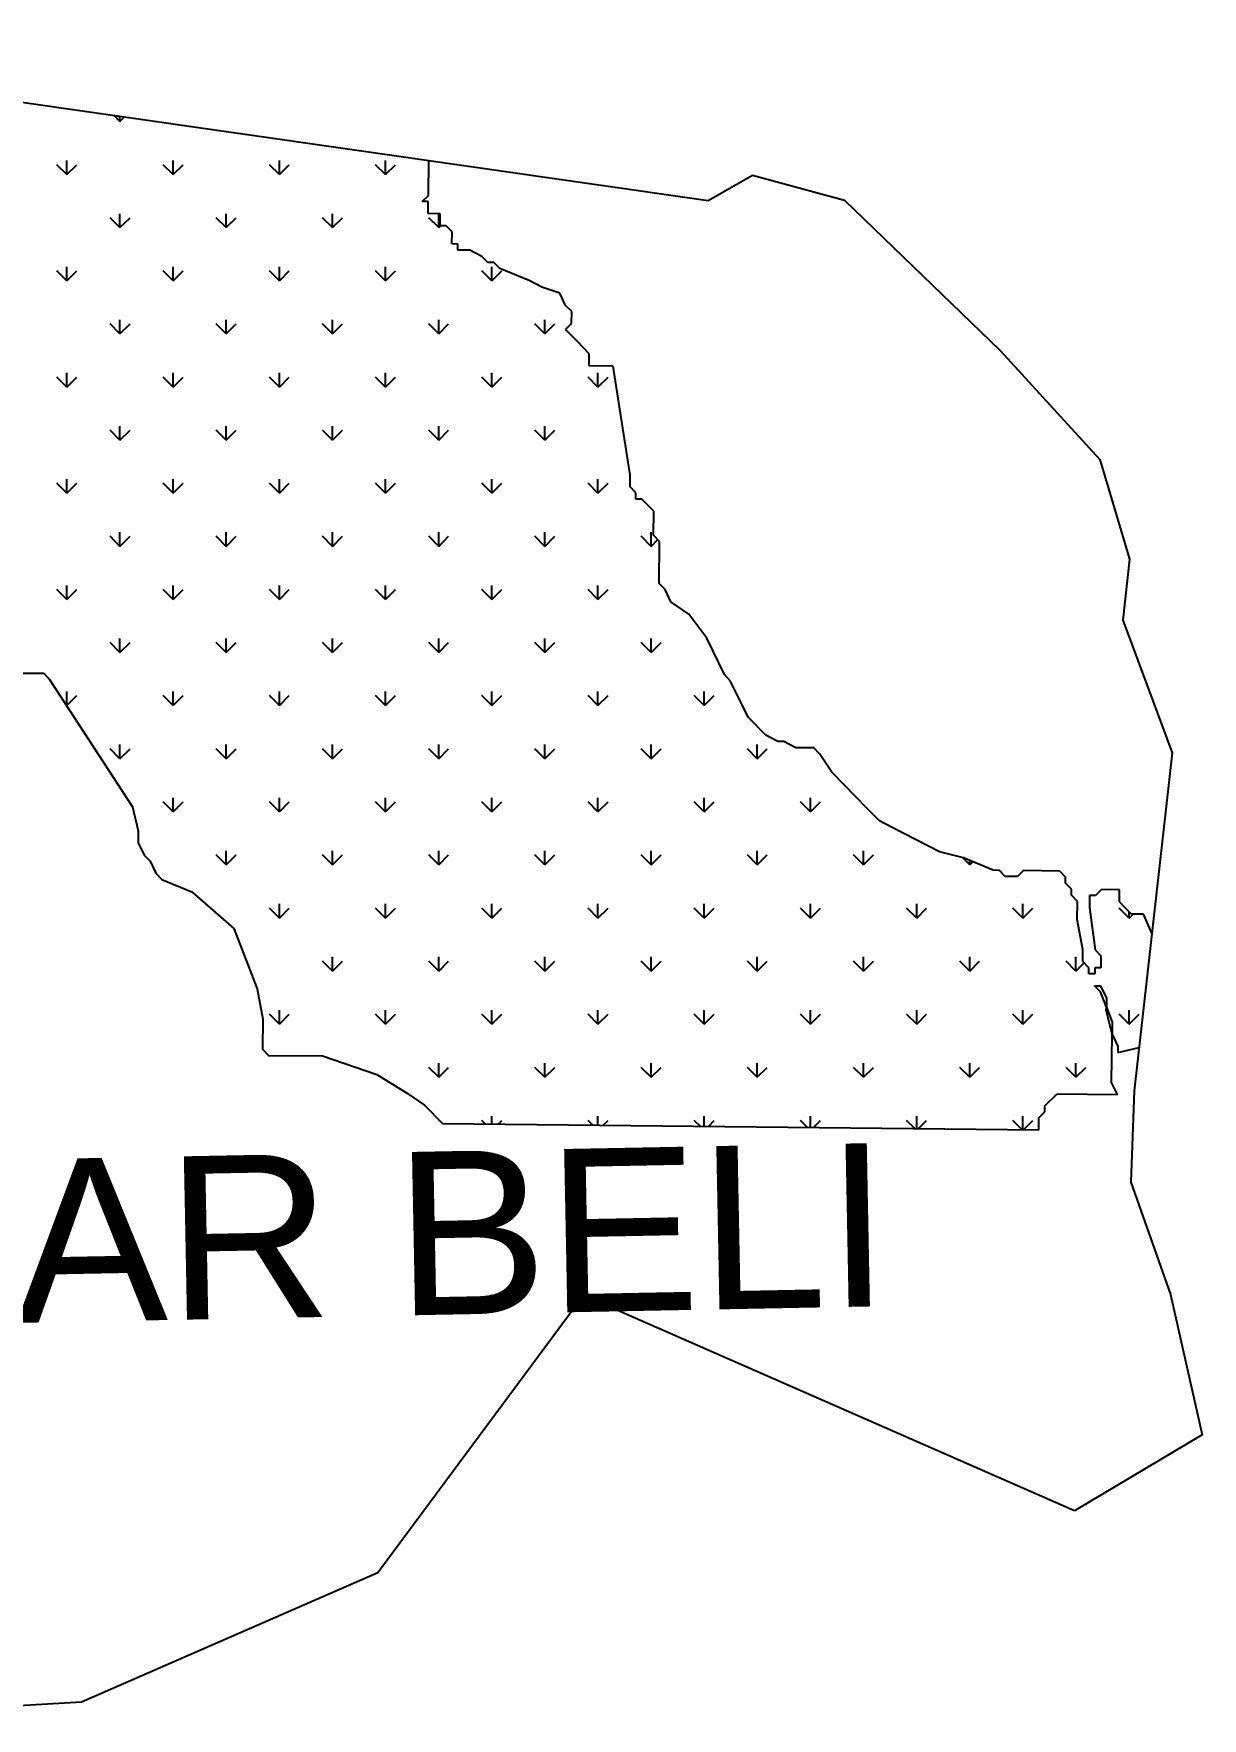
# Model space of a CAD drawing. Header units: metres. Extents: x 278094 to 279674, y 2060153 to 2061275.
# Drawn here: x 278896 to 279674, y 2060153 to 2061275 of the extents above; entities that cross this region are included whole.
import ezdxf

# ---------------------------------------------------------------- set-up
doc = ezdxf.new("R2010")
doc.units = ezdxf.units.M
doc.header["$MEASUREMENT"] = 0
for name, color, linetype in [('MANGROOVES', 112, 'Continuous'), ('village', 3, 'Continuous'), ('VILLAGE NAME', 250, 'Continuous')]:
    doc.layers.add(name, color=color, linetype=linetype)
doc.styles.get("Standard").update_dxf_attribs({"font": 'simplex.shx'})

msp = doc.modelspace()

# ---------------------------------------------------------------- linework, layer by layer
at = {"layer": 'MANGROOVES', "linetype": 'Continuous'}
for p, q in [((278953.6, 2061216.3), (278949.5, 2061220.4)), ((278953.6, 2061216.3), (278953.6, 2061219.8)), ((278953.6, 2061216.3), (278956.7, 2061219.3)), ((278918.3, 2061180.9), (278911.6, 2061187.5)), ((278918.3, 2061180.9), (278918.3, 2061190.3)), ((278918.3, 2061180.9), (278924.9, 2061187.5)), ((278989, 2061180.9), (278982.4, 2061187.5)), ((278989, 2061180.9), (278989, 2061190.3)), ((278989, 2061180.9), (278995.6, 2061187.5)), ((279059.7, 2061180.9), (279053.1, 2061187.5)), ((279059.7, 2061180.9), (279059.7, 2061190.3)), ((279059.7, 2061180.9), (279066.3, 2061187.5)), ((279130.4, 2061180.9), (279123.8, 2061187.5)), ((279130.4, 2061180.9), (279130.4, 2061190.3)), ((279130.4, 2061180.9), (279137, 2061187.5)), ((278953.6, 2061145.6), (278947, 2061152.2)), ((278953.6, 2061145.6), (278953.6, 2061154.9)), ((278953.6, 2061145.6), (278960.3, 2061152.2)), ((279024.3, 2061145.6), (279017.7, 2061152.2)), ((279024.3, 2061145.6), (279024.3, 2061154.9)), ((279024.3, 2061145.6), (279031, 2061152.2)), ((279095, 2061145.6), (279088.4, 2061152.2)), ((279095, 2061145.6), (279095, 2061154.9)), ((279095, 2061145.6), (279101.7, 2061152.2)), ((279165.8, 2061145.6), (279159.1, 2061152.2)), ((279165.8, 2061145.6), (279165.8, 2061154.9)), ((279165.8, 2061145.6), (279167.1, 2061146.9)), ((278918.3, 2061110.2), (278918.3, 2061119.6)), ((278989, 2061110.2), (278989, 2061119.6)), ((279059.7, 2061110.2), (279059.7, 2061119.6)), ((279130.4, 2061110.2), (279130.4, 2061119.6)), ((279201.1, 2061110.2), (279201.1, 2061119.6)), ((278918.3, 2061110.2), (278911.6, 2061116.8)), ((278918.3, 2061110.2), (278924.9, 2061116.8)), ((278989, 2061110.2), (278982.4, 2061116.8)), ((278989, 2061110.2), (278995.6, 2061116.8)), ((279059.7, 2061110.2), (279053.1, 2061116.8)), ((279059.7, 2061110.2), (279066.3, 2061116.8)), ((279130.4, 2061110.2), (279123.8, 2061116.8)), ((279130.4, 2061110.2), (279137, 2061116.8)), ((279201.1, 2061110.2), (279194.5, 2061116.8)), ((279201.1, 2061110.2), (279207.7, 2061116.8)), ((278953.6, 2061074.8), (278953.6, 2061084.2)), ((279024.3, 2061074.8), (279024.3, 2061084.2)), ((279095, 2061074.8), (279095, 2061084.2)), ((279165.8, 2061074.8), (279165.8, 2061084.2)), ((279236.5, 2061074.8), (279236.5, 2061084.2)), ((278953.6, 2061074.8), (278947, 2061081.5)), ((278953.6, 2061074.8), (278960.3, 2061081.5)), ((279024.3, 2061074.8), (279017.7, 2061081.5)), ((279024.3, 2061074.8), (279031, 2061081.5)), ((279095, 2061074.8), (279088.4, 2061081.5)), ((279095, 2061074.8), (279101.7, 2061081.5)), ((279165.8, 2061074.8), (279159.1, 2061081.5)), ((279165.8, 2061074.8), (279172.4, 2061081.5)), ((279236.5, 2061074.8), (279229.8, 2061081.5)), ((279236.5, 2061074.8), (279243.1, 2061081.5)), ((278918.3, 2061039.5), (278911.6, 2061046.1)), ((278918.3, 2061039.5), (278918.3, 2061048.9)), ((278918.3, 2061039.5), (278924.9, 2061046.1)), ((278989, 2061039.5), (278982.4, 2061046.1)), ((278989, 2061039.5), (278989, 2061048.9)), ((278989, 2061039.5), (278995.6, 2061046.1)), ((279059.7, 2061039.5), (279053.1, 2061046.1)), ((279059.7, 2061039.5), (279059.7, 2061048.9)), ((279059.7, 2061039.5), (279066.3, 2061046.1)), ((279130.4, 2061039.5), (279123.8, 2061046.1)), ((279130.4, 2061039.5), (279130.4, 2061048.9)), ((279130.4, 2061039.5), (279137, 2061046.1)), ((279201.1, 2061039.5), (279194.5, 2061046.1)), ((279201.1, 2061039.5), (279201.1, 2061048.9)), ((279201.1, 2061039.5), (279207.7, 2061046.1)), ((279271.8, 2061039.5), (279265.2, 2061046.1)), ((279271.8, 2061039.5), (279271.8, 2061048.9)), ((279271.8, 2061039.5), (279278.5, 2061046.1)), ((278953.6, 2061004.1), (278947, 2061010.8)), ((278953.6, 2061004.1), (278953.6, 2061013.5)), ((278953.6, 2061004.1), (278960.3, 2061010.8)), ((279024.3, 2061004.1), (279017.7, 2061010.8)), ((279024.3, 2061004.1), (279024.3, 2061013.5)), ((279024.3, 2061004.1), (279031, 2061010.8)), ((279095, 2061004.1), (279088.4, 2061010.8)), ((279095, 2061004.1), (279095, 2061013.5)), ((279095, 2061004.1), (279101.7, 2061010.8)), ((279165.8, 2061004.1), (279159.1, 2061010.8)), ((279165.8, 2061004.1), (279165.8, 2061013.5)), ((279165.8, 2061004.1), (279172.4, 2061010.8)), ((279236.5, 2061004.1), (279229.8, 2061010.8)), ((279236.5, 2061004.1), (279236.5, 2061013.5)), ((279236.5, 2061004.1), (279243.1, 2061010.8)), ((278918.3, 2060968.8), (278911.6, 2060975.4)), ((278918.3, 2060968.8), (278918.3, 2060978.2)), ((278918.3, 2060968.8), (278924.9, 2060975.4)), ((278989, 2060968.8), (278982.4, 2060975.4)), ((278989, 2060968.8), (278989, 2060978.2)), ((278989, 2060968.8), (278995.6, 2060975.4)), ((279059.7, 2060968.8), (279053.1, 2060975.4)), ((279059.7, 2060968.8), (279059.7, 2060978.2)), ((279059.7, 2060968.8), (279066.3, 2060975.4)), ((279130.4, 2060968.8), (279123.8, 2060975.4)), ((279130.4, 2060968.8), (279130.4, 2060978.2)), ((279130.4, 2060968.8), (279137, 2060975.4)), ((279201.1, 2060968.8), (279194.5, 2060975.4)), ((279201.1, 2060968.8), (279201.1, 2060978.2)), ((279201.1, 2060968.8), (279207.7, 2060975.4)), ((279271.8, 2060968.8), (279265.2, 2060975.4)), ((279271.8, 2060968.8), (279271.8, 2060978.2)), ((279271.8, 2060968.8), (279278.5, 2060975.4)), ((278953.6, 2060933.4), (278947, 2060940.1)), ((278953.6, 2060933.4), (278953.6, 2060942.8)), ((278953.6, 2060933.4), (278960.3, 2060940.1)), ((279024.3, 2060933.4), (279017.7, 2060940.1)), ((279024.3, 2060933.4), (279024.3, 2060942.8)), ((279024.3, 2060933.4), (279031, 2060940.1)), ((279095, 2060933.4), (279088.4, 2060940.1)), ((279095, 2060933.4), (279095, 2060942.8)), ((279095, 2060933.4), (279101.7, 2060940.1)), ((279165.8, 2060933.4), (279159.1, 2060940.1)), ((279165.8, 2060933.4), (279165.8, 2060942.8)), ((279165.8, 2060933.4), (279172.4, 2060940.1)), ((279236.5, 2060933.4), (279229.8, 2060940.1)), ((279236.5, 2060933.4), (279236.5, 2060942.8)), ((279236.5, 2060933.4), (279243.1, 2060940.1)), ((279307.2, 2060933.4), (279300.5, 2060940.1)), ((279307.2, 2060933.4), (279307.2, 2060942.8)), ((279307.2, 2060933.4), (279311.6, 2060937.9)), ((278918.3, 2060898.1), (278911.6, 2060904.7)), ((278918.3, 2060898.1), (278918.3, 2060907.4)), ((278918.3, 2060898.1), (278924.9, 2060904.7)), ((278989, 2060898.1), (278982.4, 2060904.7)), ((278989, 2060898.1), (278989, 2060907.4)), ((278989, 2060898.1), (278995.6, 2060904.7)), ((279059.7, 2060898.1), (279053.1, 2060904.7)), ((279059.7, 2060898.1), (279059.7, 2060907.4)), ((279059.7, 2060898.1), (279066.3, 2060904.7)), ((279130.4, 2060898.1), (279123.8, 2060904.7)), ((279130.4, 2060898.1), (279130.4, 2060907.4)), ((279130.4, 2060898.1), (279137, 2060904.7)), ((279201.1, 2060898.1), (279194.5, 2060904.7)), ((279201.1, 2060898.1), (279201.1, 2060907.4)), ((279201.1, 2060898.1), (279207.7, 2060904.7)), ((279271.8, 2060898.1), (279265.2, 2060904.7)), ((279271.8, 2060898.1), (279271.8, 2060907.4)), ((279271.8, 2060898.1), (279278.5, 2060904.7)), ((278953.6, 2060862.7), (278953.6, 2060872.1)), ((279024.3, 2060862.7), (279024.3, 2060872.1)), ((279095, 2060862.7), (279095, 2060872.1)), ((279165.8, 2060862.7), (279165.8, 2060872.1)), ((279236.5, 2060862.7), (279236.5, 2060872.1)), ((279307.2, 2060862.7), (279307.2, 2060872.1)), ((278953.6, 2060862.7), (278947, 2060869.3)), ((278953.6, 2060862.7), (278960.3, 2060869.3)), ((279024.3, 2060862.7), (279017.7, 2060869.3)), ((279024.3, 2060862.7), (279031, 2060869.3)), ((279095, 2060862.7), (279088.4, 2060869.3)), ((279095, 2060862.7), (279101.7, 2060869.3)), ((279165.8, 2060862.7), (279159.1, 2060869.3)), ((279165.8, 2060862.7), (279172.4, 2060869.3)), ((279236.5, 2060862.7), (279229.8, 2060869.3)), ((279236.5, 2060862.7), (279243.1, 2060869.3)), ((279307.2, 2060862.7), (279300.5, 2060869.3)), ((279307.2, 2060862.7), (279313.8, 2060869.3)), ((278918.3, 2060827.4), (278918.3, 2060836.7)), ((278989, 2060827.4), (278989, 2060836.7)), ((279059.7, 2060827.4), (279059.7, 2060836.7)), ((279130.4, 2060827.4), (279130.4, 2060836.7)), ((279201.1, 2060827.4), (279201.1, 2060836.7)), ((279271.8, 2060827.4), (279271.8, 2060836.7)), ((279342.5, 2060827.4), (279342.5, 2060836.7)), ((278918.3, 2060827.4), (278917.8, 2060827.9)), ((278918.3, 2060827.4), (278924.9, 2060834)), ((278989, 2060827.4), (278982.4, 2060834)), ((278989, 2060827.4), (278995.6, 2060834)), ((279059.7, 2060827.4), (279053.1, 2060834)), ((279059.7, 2060827.4), (279066.3, 2060834)), ((279130.4, 2060827.4), (279123.8, 2060834)), ((279130.4, 2060827.4), (279137, 2060834)), ((279201.1, 2060827.4), (279194.5, 2060834)), ((279201.1, 2060827.4), (279207.7, 2060834)), ((279271.8, 2060827.4), (279265.2, 2060834)), ((279271.8, 2060827.4), (279278.5, 2060834)), ((279342.5, 2060827.4), (279335.9, 2060834)), ((279342.5, 2060827.4), (279349.2, 2060834)), ((278953.6, 2060792), (278947, 2060798.6)), ((278953.6, 2060792), (278953.6, 2060801.4)), ((278953.6, 2060792), (278960.3, 2060798.6)), ((279024.3, 2060792), (279017.7, 2060798.6)), ((279024.3, 2060792), (279024.3, 2060801.4)), ((279024.3, 2060792), (279031, 2060798.6)), ((279095, 2060792), (279088.4, 2060798.6)), ((279095, 2060792), (279095, 2060801.4)), ((279095, 2060792), (279101.7, 2060798.6)), ((279165.8, 2060792), (279159.1, 2060798.6)), ((279165.8, 2060792), (279165.8, 2060801.4)), ((279165.8, 2060792), (279172.4, 2060798.6)), ((279236.5, 2060792), (279229.8, 2060798.6)), ((279236.5, 2060792), (279236.5, 2060801.4)), ((279236.5, 2060792), (279243.1, 2060798.6)), ((279307.2, 2060792), (279300.5, 2060798.6)), ((279307.2, 2060792), (279307.2, 2060801.4)), ((279307.2, 2060792), (279313.8, 2060798.6)), ((279377.9, 2060792), (279371.3, 2060798.6)), ((279377.9, 2060792), (279377.9, 2060801.4)), ((279377.9, 2060792), (279384.5, 2060798.6)), ((278989, 2060756.6), (278982.4, 2060763.3)), ((278989, 2060756.6), (278989, 2060766)), ((278989, 2060756.6), (278995.6, 2060763.3)), ((279059.7, 2060756.6), (279053.1, 2060763.3)), ((279059.7, 2060756.6), (279059.7, 2060766)), ((279059.7, 2060756.6), (279066.3, 2060763.3)), ((279130.4, 2060756.6), (279123.8, 2060763.3)), ((279130.4, 2060756.6), (279130.4, 2060766)), ((279130.4, 2060756.6), (279137, 2060763.3)), ((279201.1, 2060756.6), (279194.5, 2060763.3)), ((279201.1, 2060756.6), (279201.1, 2060766)), ((279201.1, 2060756.6), (279207.7, 2060763.3)), ((279271.8, 2060756.6), (279265.2, 2060763.3)), ((279271.8, 2060756.6), (279271.8, 2060766)), ((279271.8, 2060756.6), (279278.5, 2060763.3)), ((279342.5, 2060756.6), (279335.9, 2060763.3)), ((279342.5, 2060756.6), (279342.5, 2060766)), ((279342.5, 2060756.6), (279349.2, 2060763.3)), ((279413.2, 2060756.6), (279406.6, 2060763.3)), ((279413.2, 2060756.6), (279413.2, 2060766)), ((279413.2, 2060756.6), (279419.9, 2060763.3)), ((279024.3, 2060721.3), (279017.7, 2060727.9)), ((279024.3, 2060721.3), (279024.3, 2060730.7)), ((279024.3, 2060721.3), (279031, 2060727.9)), ((279095, 2060721.3), (279088.4, 2060727.9)), ((279095, 2060721.3), (279095, 2060730.7)), ((279095, 2060721.3), (279101.7, 2060727.9)), ((279165.8, 2060721.3), (279159.1, 2060727.9)), ((279165.8, 2060721.3), (279165.8, 2060730.7)), ((279165.8, 2060721.3), (279172.4, 2060727.9)), ((279236.5, 2060721.3), (279229.8, 2060727.9)), ((279236.5, 2060721.3), (279236.5, 2060730.7)), ((279236.5, 2060721.3), (279243.1, 2060727.9)), ((279307.2, 2060721.3), (279300.5, 2060727.9)), ((279307.2, 2060721.3), (279307.2, 2060730.7)), ((279307.2, 2060721.3), (279313.8, 2060727.9)), ((279377.9, 2060721.3), (279371.3, 2060727.9)), ((279377.9, 2060721.3), (279377.9, 2060730.7)), ((279377.9, 2060721.3), (279384.5, 2060727.9)), ((279448.6, 2060721.3), (279442, 2060727.9)), ((279448.6, 2060721.3), (279448.6, 2060730.7)), ((279448.6, 2060721.3), (279455.2, 2060727.9)), ((279519.3, 2060721.3), (279514.6, 2060726)), ((279519.3, 2060721.3), (279519.3, 2060724.2)), ((279519.3, 2060721.3), (279521.3, 2060723.3)), ((279059.7, 2060685.9), (279053.1, 2060692.6)), ((279059.7, 2060685.9), (279059.7, 2060695.3)), ((279059.7, 2060685.9), (279066.3, 2060692.6)), ((279130.4, 2060685.9), (279123.8, 2060692.6)), ((279130.4, 2060685.9), (279130.4, 2060695.3)), ((279130.4, 2060685.9), (279137, 2060692.6)), ((279201.1, 2060685.9), (279194.5, 2060692.6)), ((279201.1, 2060685.9), (279201.1, 2060695.3)), ((279201.1, 2060685.9), (279207.7, 2060692.6)), ((279271.8, 2060685.9), (279265.2, 2060692.6)), ((279271.8, 2060685.9), (279271.8, 2060695.3)), ((279271.8, 2060685.9), (279278.5, 2060692.6)), ((279342.5, 2060685.9), (279335.9, 2060692.6)), ((279342.5, 2060685.9), (279342.5, 2060695.3)), ((279342.5, 2060685.9), (279349.2, 2060692.6)), ((279413.2, 2060685.9), (279406.6, 2060692.6)), ((279413.2, 2060685.9), (279413.2, 2060695.3)), ((279413.2, 2060685.9), (279419.9, 2060692.6)), ((279484, 2060685.9), (279477.3, 2060692.6)), ((279484, 2060685.9), (279484, 2060695.3)), ((279484, 2060685.9), (279490.6, 2060692.6)), ((279554.7, 2060685.9), (279548, 2060692.6)), ((279554.7, 2060685.9), (279554.7, 2060695.3)), ((279554.7, 2060685.9), (279561.3, 2060692.6)), ((279625.4, 2060685.9), (279618.7, 2060692.6)), ((279625.4, 2060685.9), (279625.4, 2060690.2)), ((279625.4, 2060685.9), (279628, 2060688.6)), ((279095, 2060650.6), (279088.4, 2060657.2)), ((279095, 2060650.6), (279095, 2060660)), ((279095, 2060650.6), (279101.7, 2060657.2)), ((279165.8, 2060650.6), (279159.1, 2060657.2)), ((279165.8, 2060650.6), (279165.8, 2060660)), ((279165.8, 2060650.6), (279172.4, 2060657.2)), ((279236.5, 2060650.6), (279229.8, 2060657.2)), ((279236.5, 2060650.6), (279236.5, 2060660)), ((279236.5, 2060650.6), (279243.1, 2060657.2)), ((279307.2, 2060650.6), (279300.5, 2060657.2)), ((279307.2, 2060650.6), (279307.2, 2060660)), ((279307.2, 2060650.6), (279313.8, 2060657.2)), ((279377.9, 2060650.6), (279371.3, 2060657.2)), ((279377.9, 2060650.6), (279377.9, 2060660)), ((279377.9, 2060650.6), (279384.5, 2060657.2)), ((279448.6, 2060650.6), (279442, 2060657.2)), ((279448.6, 2060650.6), (279448.6, 2060660)), ((279448.6, 2060650.6), (279455.2, 2060657.2)), ((279519.3, 2060650.6), (279512.7, 2060657.2)), ((279519.3, 2060650.6), (279519.3, 2060660)), ((279519.3, 2060650.6), (279525.9, 2060657.2)), ((279590, 2060650.6), (279583.4, 2060657.2)), ((279590, 2060650.6), (279590, 2060660)), ((279590, 2060650.6), (279595.4, 2060656)), ((279059.7, 2060615.2), (279059.7, 2060624.6)), ((279130.4, 2060615.2), (279130.4, 2060624.6)), ((279201.1, 2060615.2), (279201.1, 2060624.6)), ((279271.8, 2060615.2), (279271.8, 2060624.6)), ((279342.5, 2060615.2), (279342.5, 2060624.6)), ((279413.2, 2060615.2), (279413.2, 2060624.6)), ((279484, 2060615.2), (279484, 2060624.6)), ((279554.7, 2060615.2), (279554.7, 2060624.6)), ((279625.4, 2060615.2), (279625.4, 2060624.6)), ((279059.7, 2060615.2), (279053.1, 2060621.9)), ((279059.7, 2060615.2), (279066.3, 2060621.9)), ((279130.4, 2060615.2), (279123.8, 2060621.9)), ((279130.4, 2060615.2), (279137, 2060621.9)), ((279201.1, 2060615.2), (279194.5, 2060621.9)), ((279201.1, 2060615.2), (279207.7, 2060621.9)), ((279271.8, 2060615.2), (279265.2, 2060621.9)), ((279271.8, 2060615.2), (279278.5, 2060621.9)), ((279342.5, 2060615.2), (279335.9, 2060621.9)), ((279342.5, 2060615.2), (279349.2, 2060621.9)), ((279413.2, 2060615.2), (279406.6, 2060621.9)), ((279413.2, 2060615.2), (279419.9, 2060621.9)), ((279484, 2060615.2), (279477.3, 2060621.9)), ((279484, 2060615.2), (279490.6, 2060621.9)), ((279554.7, 2060615.2), (279548, 2060621.9)), ((279554.7, 2060615.2), (279561.3, 2060621.9)), ((279625.4, 2060615.2), (279618.7, 2060621.9)), ((279625.4, 2060615.2), (279632, 2060621.9)), ((279165.8, 2060579.9), (279159.1, 2060586.5)), ((279165.8, 2060579.9), (279165.8, 2060589.2)), ((279165.8, 2060579.9), (279172.4, 2060586.5)), ((279236.5, 2060579.9), (279229.8, 2060586.5)), ((279236.5, 2060579.9), (279236.5, 2060589.2)), ((279236.5, 2060579.9), (279243.1, 2060586.5)), ((279307.2, 2060579.9), (279300.5, 2060586.5)), ((279307.2, 2060579.9), (279307.2, 2060589.2)), ((279307.2, 2060579.9), (279313.8, 2060586.5)), ((279377.9, 2060579.9), (279371.3, 2060586.5)), ((279377.9, 2060579.9), (279377.9, 2060589.2)), ((279377.9, 2060579.9), (279384.5, 2060586.5)), ((279448.6, 2060579.9), (279442, 2060586.5)), ((279448.6, 2060579.9), (279448.6, 2060589.2)), ((279448.6, 2060579.9), (279455.2, 2060586.5)), ((279519.3, 2060579.9), (279512.7, 2060586.5)), ((279519.3, 2060579.9), (279519.3, 2060589.2)), ((279519.3, 2060579.9), (279525.9, 2060586.5)), ((279590, 2060579.9), (279583.4, 2060586.5)), ((279590, 2060579.9), (279590, 2060589.2)), ((279590, 2060579.9), (279596.7, 2060586.5)), ((279196.8, 2060548.8), (279194.5, 2060551.1)), ((279201.1, 2060548.8), (279201.1, 2060553.9)), ((279205.3, 2060548.7), (279207.7, 2060551.1)), ((279268.3, 2060548.1), (279265.2, 2060551.1)), ((279271.8, 2060548), (279271.8, 2060553.9)), ((279275.3, 2060548), (279278.5, 2060551.1)), ((279339.8, 2060547.3), (279335.9, 2060551.1)), ((279342.5, 2060547.3), (279342.5, 2060553.9)), ((279345.3, 2060547.2), (279349.2, 2060551.1)), ((279411.2, 2060546.5), (279406.6, 2060551.1)), ((279413.2, 2060546.5), (279413.2, 2060553.9)), ((279415.2, 2060546.5), (279419.9, 2060551.1)), ((279482.7, 2060545.7), (279477.3, 2060551.1)), ((279484, 2060545.7), (279484, 2060553.9)), ((279485.2, 2060545.7), (279490.6, 2060551.1)), ((279554.2, 2060545), (279548, 2060551.1)), ((279554.7, 2060545), (279554.7, 2060553.9)), ((279555.1, 2060545), (279561.3, 2060551.1))]:
    msp.add_line(p, q, dxfattribs=at)
at = {"layer": 'MANGROOVES'}
for p, q in [((279158.9, 2061167), (279159.1, 2061190.3)), ((279154.8, 2061163.1), (279158.9, 2061167)), ((279158.8, 2061163), (279154.8, 2061163.1)), ((279158.8, 2061155), (279158.8, 2061163)), ((279166.8, 2061154.9), (279158.8, 2061155)), ((279166.7, 2061146.9), (279166.8, 2061154.9)), ((279170.7, 2061146.8), (279166.7, 2061146.9)), ((279174.7, 2061142.8), (279170.7, 2061146.8)), ((279174.6, 2061134.8), (279174.7, 2061142.8)), ((279178.6, 2061134.7), (279174.6, 2061134.8)), ((279178.5, 2061130.7), (279178.6, 2061134.7)), ((279186.6, 2061130.6), (279178.5, 2061130.7)), ((279194.5, 2061126.5), (279186.6, 2061130.6)), ((279198.5, 2061122.5), (279194.5, 2061126.5)), ((279202.5, 2061122.4), (279198.5, 2061122.5)), ((279206.5, 2061118.4), (279202.5, 2061122.4)), ((279226.5, 2061110.1), (279206.5, 2061118.4)), ((279234.4, 2061106), (279226.5, 2061110.1)), ((279246.4, 2061101.9), (279234.4, 2061106)), ((279250.3, 2061093.8), (279246.4, 2061101.9)), ((279254.3, 2061089.8), (279250.3, 2061093.8)), ((279254.2, 2061081.7), (279254.3, 2061089.8)), ((279250.2, 2061077.8), (279254.2, 2061081.7)), ((279254.1, 2061073.7), (279250.2, 2061077.8)), ((279258.1, 2061069.7), (279254.1, 2061073.7)), ((279262.1, 2061065.6), (279258.1, 2061069.7)), ((279266, 2061061.6), (279262.1, 2061065.6)), ((279265.9, 2061053.5), (279266, 2061061.6)), ((279282, 2061053.4), (279265.9, 2061053.5)), ((279289.5, 2061005.1), (279282, 2061053.4)), ((279293.2, 2060981), (279289.5, 2061005.1)), ((279293.2, 2060973), (279293.2, 2060981)), ((279297.1, 2060969), (279293.2, 2060973)), ((279297.1, 2060964.9), (279297.1, 2060969)), ((279301.1, 2060964.9), (279297.1, 2060964.9)), ((279305.1, 2060960.8), (279301.1, 2060964.9)), ((279309, 2060956.8), (279305.1, 2060960.8)), ((279308.8, 2060940.8), (279309, 2060956.8)), ((279312.8, 2060936.7), (279308.8, 2060940.8)), ((279312.5, 2060908.6), (279312.8, 2060936.7)), ((279316.5, 2060904.6), (279312.5, 2060908.6)), ((279320.4, 2060896.5), (279316.5, 2060904.6)), ((279332.3, 2060888.3), (279320.4, 2060896.5)), ((279344.2, 2060872.2), (279332.3, 2060888.3)), ((279356, 2060848), (279344.2, 2060872.2)), ((278886.7, 2060849), (278902.8, 2060848.9)), ((278902.8, 2060848.9), (278906.7, 2060844.8)), ((279359.9, 2060843.9), (279356, 2060848)), ((278906.7, 2060844.8), (278962, 2060760)), ((279367.8, 2060827.8), (279359.9, 2060843.9)), ((279371.7, 2060819.7), (279367.8, 2060827.8)), ((279375.7, 2060815.7), (279371.7, 2060819.7)), ((279379.6, 2060811.6), (279375.7, 2060815.7)), ((279383.6, 2060807.6), (279379.6, 2060811.6)), ((279391.6, 2060803.5), (279383.6, 2060807.6)), ((279395.6, 2060803.4), (279391.6, 2060803.5)), ((279403.6, 2060799.3), (279395.6, 2060803.4)), ((279415.6, 2060799.2), (279403.6, 2060799.3)), ((279419.6, 2060795.1), (279415.6, 2060799.2)), ((279427.5, 2060783), (279419.6, 2060795.1)), ((279451.3, 2060758.7), (279427.5, 2060783)), ((278962, 2060760), (278965.8, 2060743.9)), ((279459.2, 2060750.6), (279451.3, 2060758.7)), ((279467.2, 2060746.5), (279459.2, 2060750.6)), ((278965.8, 2060743.9), (278965.7, 2060735.9)), ((278965.7, 2060735.9), (278969.6, 2060727.8)), ((279499.1, 2060730.1), (279467.2, 2060746.5)), ((278969.6, 2060727.8), (278973.6, 2060723.7)), ((279515.1, 2060725.9), (279499.1, 2060730.1)), ((279535, 2060717.7), (279515.1, 2060725.9)), ((278973.6, 2060723.7), (278977.5, 2060715.7)), ((278977.5, 2060715.7), (278981.5, 2060711.6)), ((279539.1, 2060717.6), (279535, 2060717.7)), ((279543, 2060713.6), (279539.1, 2060717.6)), ((279551, 2060713.5), (279543, 2060713.6)), ((279555.1, 2060717.5), (279551, 2060713.5)), ((279579.2, 2060717.2), (279555.1, 2060717.5)), ((279583.1, 2060713.1), (279579.2, 2060717.2)), ((278981.5, 2060711.6), (279001.5, 2060703.4)), ((279001.5, 2060703.4), (279029.3, 2060679)), ((279583.1, 2060709.1), (279583.1, 2060713.1)), ((279587.1, 2060705.1), (279583.1, 2060709.1)), ((279587, 2060701.1), (279587.1, 2060705.1)), ((279607.1, 2060704.9), (279603.1, 2060700.9)), ((279619.1, 2060704.7), (279607.1, 2060704.9)), ((279619, 2060696.7), (279619.1, 2060704.7)), ((279591, 2060697), (279587, 2060701.1)), ((279590.8, 2060685), (279591, 2060697)), ((279603.1, 2060700.9), (279599, 2060700.9)), ((279599, 2060700.9), (279599, 2060692.9)), ((279599, 2060692.9), (279602.7, 2060664.8)), ((279623, 2060692.6), (279619, 2060696.7)), ((279627, 2060688.6), (279623, 2060692.6)), ((279594.6, 2060664.9), (279590.8, 2060685)), ((279635, 2060688.5), (279627, 2060688.6)), ((279640.5, 2060675.8), (279635, 2060688.5)), ((279029.3, 2060679), (279044.9, 2060638.7)), ((279594.6, 2060656.9), (279594.6, 2060664.9)), ((279602.7, 2060664.8), (279606.6, 2060660.7)), ((279606.6, 2060660.7), (279606.5, 2060652.7)), ((279598.5, 2060652.8), (279594.6, 2060656.9)), ((279598.5, 2060648.8), (279598.5, 2060652.8)), ((279602.5, 2060648.7), (279598.5, 2060648.8)), ((279606.5, 2060652.7), (279602.5, 2060652.8)), ((279602.5, 2060652.8), (279602.5, 2060648.7)), ((279044.9, 2060638.7), (279048.7, 2060618.6)), ((279606.4, 2060636.7), (279602.4, 2060640.7)), ((279602.4, 2060640.7), (279606.4, 2060640.7)), ((279606.4, 2060640.7), (279610.3, 2060632.6)), ((279610.3, 2060626.6), (279606.4, 2060636.7)), ((279610.2, 2060624.6), (279610.3, 2060626.6)), ((279614.1, 2060608.5), (279610.2, 2060624.6)), ((279610.3, 2060632.6), (279610.3, 2060626.6)), ((279610.3, 2060626.6), (279614.2, 2060616.5)), ((279048.7, 2060618.6), (279048.4, 2060598.6)), ((279614.2, 2060616.5), (279614.1, 2060608.5)), ((279613.7, 2060576.4), (279614.1, 2060608.5)), ((279614.1, 2060608.5), (279618, 2060600.4)), ((279048.4, 2060598.6), (279052.4, 2060594.5)), ((279052.4, 2060594.5), (279088.5, 2060594.1)), ((279088.5, 2060594.1), (279124.5, 2060581.7)), ((279618, 2060600.4), (279618, 2060596.4)), ((279618, 2060596.4), (279632.2, 2060599.8)), ((279124.5, 2060581.7), (279144.4, 2060569.5)), ((279144.4, 2060569.5), (279156.3, 2060561.3)), ((279569.4, 2060560.9), (279577.6, 2060568.8)), ((279577.6, 2060568.8), (279617.7, 2060568.4)), ((279617.7, 2060568.4), (279613.7, 2060576.4)), ((279156.3, 2060561.3), (279168.2, 2060549.1)), ((279565.3, 2060552.9), (279569.4, 2060556.8)), ((279569.4, 2060556.8), (279569.4, 2060560.9)), ((279168.2, 2060549.1), (279565.3, 2060544.8)), ((279565.3, 2060544.8), (279565.3, 2060552.9))]:
    msp.add_line(p, q, dxfattribs=at)
at = {"layer": 'village', "color": 3}
for p, q in [((278569.6, 2061274.8), (279345.1, 2061163.7)), ((279345.1, 2061163.7), (279374.7, 2061180.6)), ((279374.7, 2061180.6), (279435.9, 2061163.9)), ((279435.9, 2061163.9), (279539.5, 2061063.8)), ((279539.5, 2061063.8), (279606, 2060991.2)), ((279606, 2060991.2), (279625.7, 2060924.8)), ((279625.7, 2060924.8), (279621.2, 2060884.3)), ((279621.2, 2060884.3), (279654, 2060795.9)), ((279654, 2060795.9), (279628.7, 2060570.8)), ((279628.7, 2060570.8), (279626.6, 2060510.1)), ((279626.6, 2060510.1), (279652.9, 2060435.3)), ((279262.1, 2060434.5), (279125.2, 2060250)), ((279589.1, 2060291.2), (279262.1, 2060434.5)), ((279652.9, 2060435.3), (279674.1, 2060341.8)), ((279674.1, 2060341.8), (279589.1, 2060291.2)), ((279125.2, 2060250), (278928, 2060163.9)), ((278928, 2060163.9), (278748.9, 2060153.1))]:
    msp.add_line(p, q, dxfattribs=at)

# ---------------------------------------------------------------- texts
at = {"layer": 'VILLAGE NAME', "insert": (278359.1, 2060515), "char_height": 108.748, "attachment_point": 1, "rotation": 1.1028}
msp.add_mtext_dynamic_manual_height_columns('{\\fArial|b0|i0|c0|p34;NAVEDAR BELI}', width=1388.073, gutter_width=543.7, heights=[0], dxfattribs=at)

doc.saveas('drawing.dxf')
